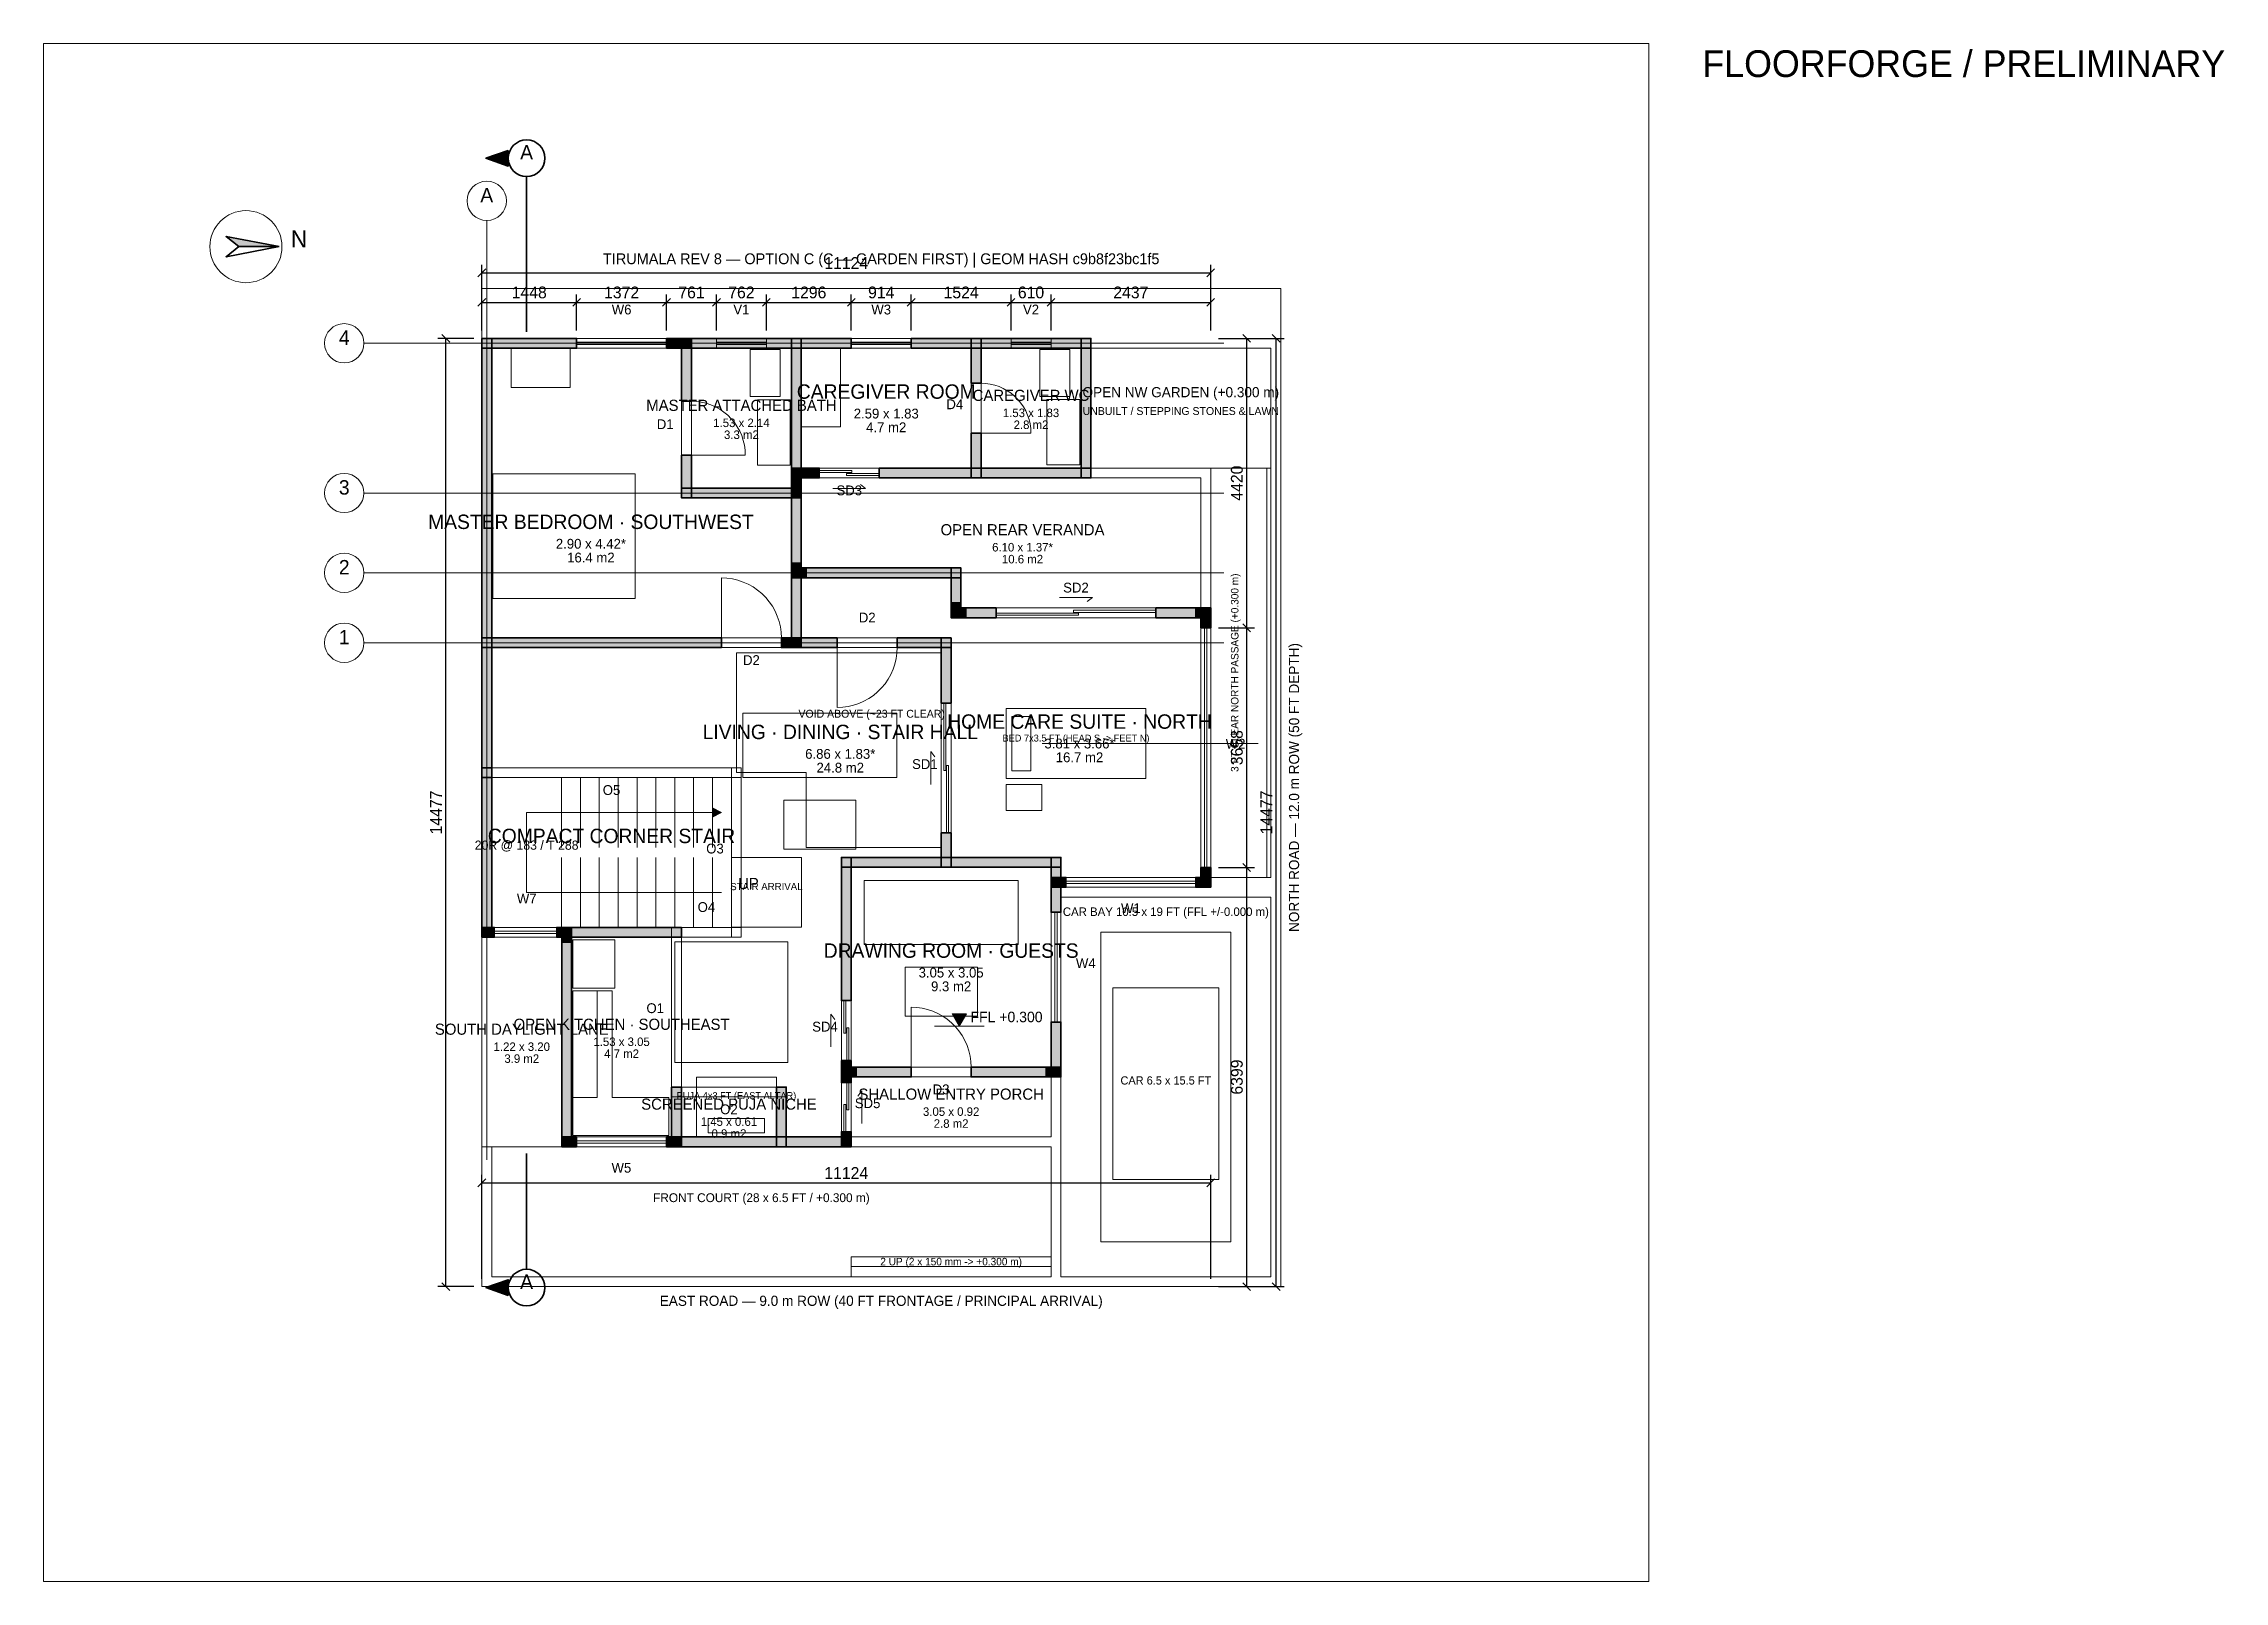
# Paper-space layout 'GROUND' of a CAD drawing. Header units: millimetres. Extents: x 20 to 346, y 30 to 260.
# The model-space entities are those that its viewports show. They can reach past a viewport. Long polylines and large blocks are cut down to what shows.
import ezdxf
from ezdxf.enums import TextEntityAlignment as Align

# ---------------------------------------------------------------- set-up
doc = ezdxf.new("R2010")
doc.units = ezdxf.units.MM
for name, color, linetype, lineweight in [('A-ANNO', 7, 'Continuous', 18), ('A-DIMS', 7, 'Continuous', 13), ('A-DOOR', 3, 'Continuous', 18), ('A-FLOR', 8, 'Continuous', 13), ('A-FURN', 8, 'Continuous', 13), ('A-GRID', 8, 'Continuous', 13), ('A-LAND', 3, 'Continuous', 13), ('A-LEVL', 7, 'Continuous', 13), ('A-SECT', 1, 'Continuous', 35), ('A-SITE', 8, 'Continuous', 18), ('A-STAIR', 7, 'Continuous', 18), ('A-TAGS', 1, 'Continuous', 13), ('A-WALL', 7, 'Continuous', 35), ('A-WIND', 4, 'Continuous', 18)]:
    doc.layers.add(name, color=color, linetype=linetype, lineweight=lineweight)
doc.dimstyles.new('FF-ARCH', dxfattribs={"dimtxt": 180, "dimasz": 90, "dimexe": 120, "dimexo": 120, "dimgap": 60, "dimtad": 1, "dimdec": 0, "dimtsz": 60, "dimcen": 2.5, "dimazin": 3, "dimtfac": 1, "dimtmove": 0, "dimatfit": 3})

msp = doc.modelspace()

# ---------------------------------------------------------------- hatches: boundary and pattern name
at = {"layer": 'A-LEVL'}
msp.add_hatch(color=7, dxfattribs=at).paths.add_polyline_path([(7178, 4167), (7398, 4167), (7288, 3977)])
at = {"layer": 'A-SECT'}
for points in [[(404, 17347), (64, 17227), (404, 17107)], [(404, -135), (64, -15), (404, 105)]]:
    msp.add_hatch(color=7, dxfattribs=at).paths.add_polyline_path(points)
at = {"layer": 'A-STAIR'}
msp.add_hatch(color=7, dxfattribs=at).paths.add_polyline_path([(3519, 7167.5), (3519, 7307.5), (3659, 7237.5)])
at = {"layer": 'A-WALL'}
for points in [[(-3093, 15877), (-3901.5, 16031), (-3709, 15877)], [(1, 14402), (1, 14477), (151, 14477), (151, 9830), (151, 9755), (1, 9755), (1, 14402)], [(76, 14327), (1, 14327), (1, 14477), (1448, 14477), (1448, 14327), (76, 14327)], [(3199, 14477), (3199, 14327), (2820, 14327), (2820, 14477), (3124, 14477), (3199, 14477)], [(3049, 14477), (3199, 14477), (3199, 13518), (3049, 13518), (3049, 14402), (3049, 14477)], [(4801, 14477), (4876, 14477), (4876, 14327), (3124, 14327), (3049, 14327), (3049, 14477), (4801, 14477)], [(4726, 14402), (4726, 14477), (4876, 14477), (4876, 12421), (4876, 12346), (4726, 12346), (4726, 14402)], [(4801, 14327), (4726, 14327), (4726, 14477), (5639, 14477), (5639, 14327), (4801, 14327)], [(7619, 14477), (7619, 14327), (6553, 14327), (6553, 14477), (7544, 14477), (7619, 14477)], [(7469, 14477), (7619, 14477), (7619, 13792), (7469, 13792), (7469, 14402), (7469, 14477)], [(9220, 14477), (9295, 14477), (9295, 14327), (7544, 14327), (7469, 14327), (7469, 14477), (9220, 14477)], [(9145, 14402), (9145, 14477), (9295, 14477), (9295, 12421), (9295, 12346), (9145, 12346), (9145, 14402)], [(7619, 12421), (7619, 12346), (7469, 12346), (7469, 13030), (7619, 13030), (7619, 12421)], [(3199, 12116), (3199, 12041), (3049, 12041), (3049, 12695), (3199, 12695), (3199, 12116)], [(4726, 12421), (4726, 12496), (4876, 12496), (4876, 12346), (4876, 12271), (4726, 12271), (4726, 12421)], [(4876, 12496), (4951, 12496), (4951, 12346), (4801, 12346), (4726, 12346), (4726, 12496), (4876, 12496)], [(4726, 12346), (4726, 12421), (4876, 12421), (4876, 12116), (4876, 12041), (4726, 12041), (4726, 12346)], [(4876, 12346), (4801, 12346), (4801, 12496), (5151, 12496), (5151, 12346), (4876, 12346)], [(7619, 12496), (7619, 12346), (6065, 12346), (6065, 12496), (7544, 12496), (7619, 12496)], [(9220, 12496), (9295, 12496), (9295, 12346), (7544, 12346), (7469, 12346), (7469, 12496), (9220, 12496)], [(4801, 12191), (4876, 12191), (4876, 12041), (3124, 12041), (3049, 12041), (3049, 12191), (4801, 12191)], [(4726, 12116), (4726, 12191), (4876, 12191), (4876, 10972), (4876, 10897), (4726, 10897), (4726, 12116)], [(4726, 10972), (4726, 11047), (4876, 11047), (4876, 10897), (4876, 10822), (4726, 10822), (4726, 10972)], [(4726, 10897), (4726, 10972), (4876, 10972), (4876, 9830), (4876, 9755), (4726, 9755), (4726, 10897)], [(4876, 10972), (4951, 10972), (4951, 10822), (4801, 10822), (4726, 10822), (4726, 10972), (4876, 10972)], [(7237, 10972), (7312, 10972), (7312, 10822), (4876, 10822), (4801, 10822), (4801, 10972), (7237, 10972)], [(7162, 10897), (7162, 10972), (7312, 10972), (7312, 10362), (7312, 10287), (7162, 10287), (7162, 10897)], [(7162, 10362), (7162, 10437), (7312, 10437), (7312, 10287), (7312, 10212), (7162, 10212), (7162, 10362)], [(7312, 10362), (7387, 10362), (7387, 10212), (7237, 10212), (7162, 10212), (7162, 10362), (7312, 10362)], [(7312, 10212), (7237, 10212), (7237, 10362), (7849, 10362), (7849, 10212), (7312, 10212)], [(11049, 10362), (11049, 10212), (10287, 10212), (10287, 10362), (10974, 10362), (11049, 10362)], [(11049, 10362), (11124, 10362), (11124, 10212), (10974, 10212), (10899, 10212), (10899, 10362), (11049, 10362)], [(10974, 10362), (11124, 10362), (11124, 10057), (10974, 10057), (10974, 10287), (10974, 10362)], [(1, 9830), (1, 9905), (151, 9905), (151, 7846), (151, 7771), (1, 7771), (1, 9830)], [(76, 9755), (1, 9755), (1, 9905), (3658, 9905), (3658, 9755), (76, 9755)], [(4876, 9905), (4876, 9755), (4572, 9755), (4572, 9905), (4801, 9905), (4876, 9905)], [(4801, 9755), (4726, 9755), (4726, 9905), (5425, 9905), (5425, 9755), (4801, 9755)], [(7162, 9905), (7162, 9755), (6339, 9755), (6339, 9905), (7087, 9905), (7162, 9905)], [(7012, 9905), (7162, 9905), (7162, 8908), (7012, 8908), (7012, 9830), (7012, 9905)], [(1, 7846), (1, 7921), (151, 7921), (151, 5410), (151, 5335), (1, 5335), (1, 7846)], [(7162, 6477), (7162, 6402), (7012, 6402), (7012, 6927), (7162, 6927), (7162, 6477)], [(5488, 6552), (5638, 6552), (5638, 4366), (5488, 4366), (5488, 6477), (5488, 6552)], [(7087, 6552), (7162, 6552), (7162, 6402), (5563, 6402), (5488, 6402), (5488, 6552), (7087, 6552)], [(8763, 6552), (8838, 6552), (8838, 6402), (7087, 6402), (7012, 6402), (7012, 6552), (8763, 6552)], [(8688, 6477), (8688, 6552), (8838, 6552), (8838, 6172), (8838, 6097), (8688, 6097), (8688, 6477)], [(11124, 6172), (11124, 6097), (10974, 6097), (10974, 6399), (11124, 6399), (11124, 6172)], [(8688, 6247), (8838, 6247), (8838, 5715), (8688, 5715), (8688, 6172), (8688, 6247)], [(8763, 6097), (8688, 6097), (8688, 6247), (8915, 6247), (8915, 6097), (8763, 6097)], [(11124, 6247), (11124, 6097), (10896, 6097), (10896, 6247), (11049, 6247), (11124, 6247)], [(76, 5335), (1, 5335), (1, 5485), (191, 5485), (191, 5335), (76, 5335)], [(1295, 5485), (1370, 5485), (1370, 5335), (1220, 5335), (1145, 5335), (1145, 5485), (1295, 5485)], [(1295, 5485), (1295, 5335), (1181, 5335), (1181, 5485), (1220, 5485), (1295, 5485)], [(1220, 5410), (1220, 5485), (1370, 5485), (1370, 5335), (1370, 5260), (1220, 5260), (1220, 5410)], [(2972, 5485), (3047, 5485), (3047, 5335), (1295, 5335), (1220, 5335), (1220, 5485), (2972, 5485)], [(1220, 5335), (1220, 5410), (1370, 5410), (1370, 2210), (1370, 2135), (1220, 2135), (1220, 5335)], [(8838, 3277), (8838, 3202), (8688, 3202), (8688, 4039), (8838, 4039), (8838, 3277)], [(5638, 3277), (5638, 3202), (5488, 3202), (5488, 3452), (5638, 3452), (5638, 3277)], [(5488, 3277), (5488, 3352), (5638, 3352), (5638, 3202), (5638, 3127), (5488, 3127), (5488, 3277)], [(5638, 3352), (5713, 3352), (5713, 3202), (5563, 3202), (5488, 3202), (5488, 3352), (5638, 3352)], [(5638, 3202), (5563, 3202), (5563, 3352), (6553, 3352), (6553, 3202), (5638, 3202)], [(8763, 3352), (8763, 3202), (7467, 3202), (7467, 3352), (8688, 3352), (8763, 3352)], [(8763, 3352), (8838, 3352), (8838, 3202), (8688, 3202), (8613, 3202), (8613, 3352), (8763, 3352)], [(2897, 2972), (2897, 3047), (3047, 3047), (3047, 2210), (3047, 2135), (2897, 2135), (2897, 2972)], [(4497, 2972), (4497, 3047), (4647, 3047), (4647, 2210), (4647, 2135), (4497, 2135), (4497, 2972)], [(5488, 3277), (5638, 3277), (5638, 3115), (5488, 3115), (5488, 3202), (5488, 3277)], [(5638, 2285), (5638, 2210), (5488, 2210), (5488, 2365), (5638, 2365), (5638, 2285)], [(5488, 2285), (5488, 2360), (5638, 2360), (5638, 2210), (5638, 2135), (5488, 2135), (5488, 2285)], [(1295, 2135), (1220, 2135), (1220, 2285), (1445, 2285), (1445, 2135), (1295, 2135)], [(3047, 2285), (3047, 2135), (2817, 2135), (2817, 2285), (2972, 2285), (3047, 2285)], [(4572, 2285), (4647, 2285), (4647, 2135), (2972, 2135), (2897, 2135), (2897, 2285), (4572, 2285)], [(5563, 2285), (5638, 2285), (5638, 2135), (4572, 2135), (4497, 2135), (4497, 2285), (5563, 2285)]]:
    msp.add_hatch(color=7, dxfattribs=at).paths.add_polyline_path(points)

# ---------------------------------------------------------------- linework, layer by layer
at = {"layer": 'A-ANNO'}
msp.add_line((8551, 8290.5), (11850, 8290.5), dxfattribs=at)
msp.add_circle((-3599, 15877), 550, dxfattribs=at)
at = {"layer": 'A-DOOR'}
for p, q in [((7619, 13030), (8381, 13030)), ((3199, 12695), (4022, 12695)), ((5358, 12186), (5858, 12186)), ((5858, 12186), (5778, 12246)), ((3658, 9905), (3658, 10819)), ((8818, 10522), (9318, 10522)), ((9318, 10522), (9238, 10462)), ((5425, 9755), (5425, 8841)), ((6852, 7667.5), (6852, 8167.5)), ((6852, 8167.5), (6912, 8087.5)), ((1, 7921), (3959, 7921)), ((1, 7771), (3959, 7771)), ((3809, 5335), (3809, 7921)), ((3959, 5335), (3959, 7921)), ((2897, 2897), (2897, 5485)), ((2897, 5485), (3959, 5485)), ((2897, 5335), (3959, 5335)), ((3047, 2897), (3047, 5485)), ((5328, 3659), (5328, 4159)), ((5328, 4159), (5388, 4079)), ((6553, 3352), (6553, 4266)), ((2897, 3047), (4647, 3047)), ((2897, 2897), (4647, 2897)), ((5798, 2990), (5738, 2910)), ((5798, 2490), (5798, 2990))]:
    msp.add_line(p, q, dxfattribs=at)
for points in [[(7619, 13792), (7689.3, 13788.7), (7759, 13779), (7827.5, 13762.9), (7894.3, 13740.5), (7958.7, 13712.1), (8020.1, 13677.9), (8078.2, 13638.1), (8132.4, 13593.1), (8182.1, 13543.4), (8227.1, 13489.2), (8266.9, 13431.1), (8301.1, 13369.7), (8329.5, 13305.3), (8351.9, 13238.5), (8368, 13170), (8377.7, 13100.3), (8381, 13030)], [(3199, 13518), (3274.9, 13514.5), (3350.2, 13504), (3424.2, 13486.6), (3496.3, 13462.4), (3565.8, 13431.7), (3632.3, 13394.7), (3695, 13351.8), (3753.5, 13303.2), (3807.2, 13249.5), (3855.8, 13191), (3898.7, 13128.3), (3935.7, 13061.8), (3966.4, 12992.3), (3990.6, 12920.2), (4008, 12846.2), (4018.5, 12770.9), (4022, 12695)], [(4572, 9905), (4568.1, 9989.3), (4556.4, 10072.9), (4537.1, 10155.1), (4510.3, 10235.2), (4476.2, 10312.4), (4435.1, 10386.2), (4387.4, 10455.8), (4333.5, 10520.8), (4273.8, 10580.5), (4208.8, 10634.4), (4139.2, 10682.1), (4065.4, 10723.2), (3988.2, 10757.3), (3908.1, 10784.1), (3825.9, 10803.4), (3742.3, 10815.1), (3658, 10819)], [(6339, 9755), (6335.1, 9670.7), (6323.4, 9587.1), (6304.1, 9504.9), (6277.3, 9424.8), (6243.2, 9347.6), (6202.1, 9273.8), (6154.4, 9204.2), (6100.5, 9139.2), (6040.8, 9079.5), (5975.8, 9025.6), (5906.2, 8977.9), (5832.4, 8936.8), (5755.2, 8902.7), (5675.1, 8875.9), (5592.9, 8856.6), (5509.3, 8844.9), (5425, 8841)], [(7467, 3352), (7463.1, 3436.3), (7451.4, 3519.9), (7432.1, 3602.1), (7405.3, 3682.2), (7371.2, 3759.4), (7330.1, 3833.2), (7282.4, 3902.8), (7228.5, 3967.8), (7168.8, 4027.5), (7103.8, 4081.4), (7034.2, 4129.1), (6960.4, 4170.2), (6883.2, 4204.3), (6803.1, 4231.1), (6720.9, 4250.4), (6637.3, 4262.1), (6553, 4266)]]:
    msp.add_lwpolyline(points, dxfattribs=at)
for points in [[(5151, 12427), (5648, 12427), (5648, 12459), (5151, 12459)], [(5568, 12383), (6065, 12383), (6065, 12415), (5568, 12415)], [(9028, 10325), (10287, 10325), (10287, 10293), (9028, 10293)], [(7849, 10281), (9108, 10281), (9108, 10249), (7849, 10249)], [(7049, 7877.5), (7049, 8908), (7081, 8908), (7081, 7877.5)], [(7093, 6927), (7093, 7957.5), (7125, 7957.5), (7125, 6927)], [(5525, 3869), (5525, 4366), (5557, 4366), (5557, 3869)], [(5569, 3452), (5569, 3949), (5601, 3949), (5601, 3452)], [(5601, 2700), (5601, 3115), (5569, 3115), (5569, 2700)], [(5557, 2365), (5557, 2780), (5525, 2780), (5525, 2365)]]:
    msp.add_lwpolyline(points, close=True, dxfattribs=at)
at = {"layer": 'A-FLOR'}
for points in [[(4497, 2135), (3047, 2135), (2972, 2135), (2897, 2135), (1370, 2135), (1295, 2135), (1220, 2135), (1, 2135), (1, 5335), (1, 5485), (1, 7771), (1, 7846), (1, 7921), (1, 9755), (1, 9830), (1, 9905), (1, 14327), (1, 14402), (1, 14477), (151, 14477), (3049, 14477), (3124, 14477), (3199, 14477), (4726, 14477), (4801, 14477), (4876, 14477), (7469, 14477), (7544, 14477), (7619, 14477), (9145, 14477), (9220, 14477), (9295, 14477), (9295, 14327), (9295, 12496), (9295, 12421), (9295, 12346), (10974, 12346), (10974, 10362), (11049, 10362), (11124, 10362), (11124, 10212), (11124, 6247), (11124, 6172), (11124, 6097), (10974, 6097), (8838, 6097), (8838, 3352), (8838, 3277), (8838, 3202), (8763, 3202), (8688, 3202), (8688, 2285), (5638, 2285), (5638, 2210), (5638, 2135), (5488, 2135), (4647, 2135), (4572, 2135), (4497, 2135)], [(151, 9905), (4726, 9905), (4726, 12041), (3049, 12041), (3049, 14327), (151, 14327)], [(3199, 12191), (4726, 12191), (4726, 14327), (3199, 14327)], [(4876, 12496), (7469, 12496), (7469, 14327), (4876, 14327)], [(7619, 12496), (9145, 12496), (9145, 14327), (7619, 14327)], [(4876, 10972), (7312, 10972), (7312, 10362), (10974, 10362), (10974, 12346), (4876, 12346)], [(7162, 6552), (8838, 6552), (8838, 6247), (10974, 6247), (10974, 10212), (7162, 10212), (7162, 10822), (4876, 10822), (4876, 9905), (7162, 9905)], [(4647, 2285), (5488, 2285), (5488, 6552), (7012, 6552), (7012, 9755), (151, 9755), (151, 7921), (3959, 7921), (3959, 5335), (3047, 5335), (3047, 3047), (4647, 3047)], [(4953, 6706), (7010, 6706), (7010, 9677), (3886, 9677), (3886, 7849), (4953, 7849)], [(151, 5485), (3809, 5485), (3809, 7771), (151, 7771)], [(5638, 3352), (8688, 3352), (8688, 6402), (5638, 6402)], [(1, 2135), (1220, 2135), (1220, 5335), (1, 5335)], [(1370, 2285), (2897, 2285), (2897, 5335), (1370, 5335)], [(5638, 2285), (8688, 2285), (8688, 3202), (5638, 3202)], [(3047, 2285), (4497, 2285), (4497, 2897), (3047, 2897)]]:
    msp.add_lwpolyline(points, close=True, dxfattribs=at)
at = {"layer": 'A-FURN'}
for points in [[(1349, 13727), (1349, 14327), (449, 14327), (449, 13727)], [(5476, 13127), (5476, 14327), (4876, 14327), (4876, 13127)], [(4556, 13587), (4556, 14307), (4096, 14307), (4096, 13587)], [(8975, 13587), (8975, 14307), (8515, 14307), (8515, 13587)], [(4706, 12541), (4706, 13541), (4206, 13541), (4206, 12541)], [(9125, 12546), (9125, 13546), (8625, 13546), (8625, 12546)], [(2341, 10507), (2341, 12407), (171, 12407), (171, 10507)], [(6334, 7774), (6334, 8754), (3984, 8754), (3984, 7774)], [(10135, 7757.5), (10135, 8824.5), (8001, 8824.5), (8001, 7757.5)], [(8091, 7877), (8381, 7877), (8381, 8704), (8091, 8704)], [(8549.3, 7270), (8549.3, 7666), (8001.3, 7666), (8001.3, 7270)], [(5709, 6679), (5709, 7429), (4609, 7429), (4609, 6679)], [(8188, 5222), (8188, 6202), (5838, 6202), (5838, 5222)], [(9449, 686), (11430, 686), (11430, 5410), (9449, 5410)], [(2030, 4555), (2030, 5295), (1390, 5295), (1390, 4555)], [(4672, 3423), (4672, 5263), (2948, 5263), (2948, 3423)], [(7563, 4127), (7563, 4877), (6463, 4877), (6463, 4127)], [(2857, 2885), (2857, 2305), (1390, 2305), (1390, 2885), (1390, 4515), (1990, 4515), (1990, 2885)], [(1760, 2885), (1760, 4515), (1390, 4515), (1390, 2885)], [(9629, 1636), (11250, 1636), (11250, 4560), (9629, 4560)], [(3277, 2286), (4496, 2286), (4496, 3200), (3277, 3200)], [(3457, 2346), (4316, 2346), (4316, 2566), (3457, 2566)]]:
    msp.add_lwpolyline(points, close=True, dxfattribs=at)
at = {"layer": 'A-GRID'}
for p, q in [((76, 1935), (76, 16277)), ((-1799, 14402), (11324, 14402)), ((-1799, 12116), (11324, 12116)), ((-1799, 10897), (11324, 10897)), ((-1799, 9830), (11324, 9830))]:
    msp.add_line(p, q, dxfattribs=at)
for centre in [(76, 16577), (-2099, 14402), (-2099, 12116), (-2099, 10897), (-2099, 9830)]:
    msp.add_circle(centre, 300, dxfattribs=at)
at = {"layer": 'A-LAND'}
msp.add_line((11980, 6248), (11980, 12497), dxfattribs=at)
for points in [[(9296, 12497), (12040, 12497), (12040, 14326), (9296, 14326)], [(11125, 6248), (12040, 6248), (12040, 12497), (11125, 12497)]]:
    msp.add_lwpolyline(points, close=True, dxfattribs=at)
at = {"layer": 'A-LEVL'}
msp.add_line((6908, 3977), (7668, 3977), dxfattribs=at)
msp.add_lwpolyline([(7178, 4167), (7398, 4167), (7288, 3977)], close=True, dxfattribs=at)
at = {"layer": 'A-SECT'}
for p, q in [((684, 16647), (684, 16947)), ((684, 14577), (684, 16647)), ((684, 2035), (684, 565)), ((684, 565), (684, 265))]:
    msp.add_line(p, q, dxfattribs=at)
for points in [[(404, 17347), (64, 17227), (404, 17107)], [(404, -135), (64, -15), (404, 105)]]:
    msp.add_lwpolyline(points, close=True, dxfattribs=at)
for centre in [(684, 17227), (684, -15)]:
    msp.add_circle(centre, 280, dxfattribs=at)
at = {"layer": 'A-SITE'}
for points in [[(0, 0), (12192, 0), (12192, 15240), (0, 15240)], [(8839, 152), (12040, 152), (12040, 5944), (8839, 5944)], [(152, 152), (5639, 152), (5639, 457), (8687, 457), (8687, 2134), (152, 2134)]]:
    msp.add_lwpolyline(points, close=True, dxfattribs=at)
at = {"layer": 'A-STAIR'}
for p, q in [((1218, 6704), (1218, 7771)), ((1505.9, 6704), (1505.9, 7771)), ((1793.8, 6704), (1793.8, 7771)), ((2081.7, 6704), (2081.7, 7771)), ((2369.6, 6704), (2369.6, 7771)), ((2657.4, 6704), (2657.4, 7771)), ((2945.3, 6704), (2945.3, 7771)), ((3233.2, 6704), (3233.2, 7771)), ((3521.1, 6704), (3521.1, 7771)), ((3809, 6704), (3809, 7771)), ((1218, 5485), (1218, 6552)), ((1505.9, 5485), (1505.9, 6552)), ((1793.8, 5485), (1793.8, 6552)), ((2081.7, 5485), (2081.7, 6552)), ((2369.6, 5485), (2369.6, 6552)), ((2657.4, 5485), (2657.4, 6552)), ((2945.3, 5485), (2945.3, 6552)), ((3233.2, 5485), (3233.2, 6552)), ((3521.1, 5485), (3521.1, 6552)), ((3809, 5485), (3809, 6552)), ((5639, 305), (8687, 305))]:
    msp.add_line(p, q, dxfattribs=at)
msp.add_lwpolyline([(3659, 6018.5), (684.5, 6018.5), (684.5, 7237.5), (3659, 7237.5)], dxfattribs=at)
for points in [[(3519, 7167.5), (3519, 7307.5), (3659, 7237.5)], [(3810, 5486), (4877, 5486), (4877, 6553), (3810, 6553)], [(5639, 152), (8687, 152), (8687, 457), (5639, 457)]]:
    msp.add_lwpolyline(points, close=True, dxfattribs=at)
at = {"layer": 'A-WALL'}
for points in [[(-3093, 15877), (-3901.5, 16031), (-3709, 15877)], [(-3093, 15877), (-3901.5, 15723), (-3709, 15877)], [(1, 14402), (1, 14477), (151, 14477), (151, 9830), (151, 9755), (1, 9755), (1, 14402)], [(76, 14327), (1, 14327), (1, 14477), (1448, 14477), (1448, 14327), (76, 14327)], [(3199, 14477), (3199, 14327), (2820, 14327), (2820, 14477), (3124, 14477), (3199, 14477)], [(3049, 14477), (3199, 14477), (3199, 13518), (3049, 13518), (3049, 14402), (3049, 14477)], [(4801, 14477), (4876, 14477), (4876, 14327), (3124, 14327), (3049, 14327), (3049, 14477), (4801, 14477)], [(4726, 14402), (4726, 14477), (4876, 14477), (4876, 12421), (4876, 12346), (4726, 12346), (4726, 14402)], [(4801, 14327), (4726, 14327), (4726, 14477), (5639, 14477), (5639, 14327), (4801, 14327)], [(7619, 14477), (7619, 14327), (6553, 14327), (6553, 14477), (7544, 14477), (7619, 14477)], [(7469, 14477), (7619, 14477), (7619, 13792), (7469, 13792), (7469, 14402), (7469, 14477)], [(9220, 14477), (9295, 14477), (9295, 14327), (7544, 14327), (7469, 14327), (7469, 14477), (9220, 14477)], [(9145, 14402), (9145, 14477), (9295, 14477), (9295, 12421), (9295, 12346), (9145, 12346), (9145, 14402)], [(7619, 12421), (7619, 12346), (7469, 12346), (7469, 13030), (7619, 13030), (7619, 12421)], [(3199, 12116), (3199, 12041), (3049, 12041), (3049, 12695), (3199, 12695), (3199, 12116)], [(4726, 12421), (4726, 12496), (4876, 12496), (4876, 12346), (4876, 12271), (4726, 12271), (4726, 12421)], [(4876, 12496), (4951, 12496), (4951, 12346), (4801, 12346), (4726, 12346), (4726, 12496), (4876, 12496)], [(4726, 12346), (4726, 12421), (4876, 12421), (4876, 12116), (4876, 12041), (4726, 12041), (4726, 12346)], [(4876, 12346), (4801, 12346), (4801, 12496), (5151, 12496), (5151, 12346), (4876, 12346)], [(7619, 12496), (7619, 12346), (6065, 12346), (6065, 12496), (7544, 12496), (7619, 12496)], [(9220, 12496), (9295, 12496), (9295, 12346), (7544, 12346), (7469, 12346), (7469, 12496), (9220, 12496)], [(4801, 12191), (4876, 12191), (4876, 12041), (3124, 12041), (3049, 12041), (3049, 12191), (4801, 12191)], [(4726, 12116), (4726, 12191), (4876, 12191), (4876, 10972), (4876, 10897), (4726, 10897), (4726, 12116)], [(4726, 10972), (4726, 11047), (4876, 11047), (4876, 10897), (4876, 10822), (4726, 10822), (4726, 10972)], [(4726, 10897), (4726, 10972), (4876, 10972), (4876, 9830), (4876, 9755), (4726, 9755), (4726, 10897)], [(4876, 10972), (4951, 10972), (4951, 10822), (4801, 10822), (4726, 10822), (4726, 10972), (4876, 10972)], [(7237, 10972), (7312, 10972), (7312, 10822), (4876, 10822), (4801, 10822), (4801, 10972), (7237, 10972)], [(7162, 10897), (7162, 10972), (7312, 10972), (7312, 10362), (7312, 10287), (7162, 10287), (7162, 10897)], [(7162, 10362), (7162, 10437), (7312, 10437), (7312, 10287), (7312, 10212), (7162, 10212), (7162, 10362)], [(7312, 10362), (7387, 10362), (7387, 10212), (7237, 10212), (7162, 10212), (7162, 10362), (7312, 10362)], [(7312, 10212), (7237, 10212), (7237, 10362), (7849, 10362), (7849, 10212), (7312, 10212)], [(11049, 10362), (11049, 10212), (10287, 10212), (10287, 10362), (10974, 10362), (11049, 10362)], [(11049, 10362), (11124, 10362), (11124, 10212), (10974, 10212), (10899, 10212), (10899, 10362), (11049, 10362)], [(10974, 10362), (11124, 10362), (11124, 10057), (10974, 10057), (10974, 10287), (10974, 10362)], [(1, 9830), (1, 9905), (151, 9905), (151, 7846), (151, 7771), (1, 7771), (1, 9830)], [(76, 9755), (1, 9755), (1, 9905), (3658, 9905), (3658, 9755), (76, 9755)], [(4876, 9905), (4876, 9755), (4572, 9755), (4572, 9905), (4801, 9905), (4876, 9905)], [(4801, 9755), (4726, 9755), (4726, 9905), (5425, 9905), (5425, 9755), (4801, 9755)], [(7162, 9905), (7162, 9755), (6339, 9755), (6339, 9905), (7087, 9905), (7162, 9905)], [(7012, 9905), (7162, 9905), (7162, 8908), (7012, 8908), (7012, 9830), (7012, 9905)], [(1, 7846), (1, 7921), (151, 7921), (151, 5410), (151, 5335), (1, 5335), (1, 7846)], [(7162, 6477), (7162, 6402), (7012, 6402), (7012, 6927), (7162, 6927), (7162, 6477)], [(5488, 6552), (5638, 6552), (5638, 4366), (5488, 4366), (5488, 6477), (5488, 6552)], [(7087, 6552), (7162, 6552), (7162, 6402), (5563, 6402), (5488, 6402), (5488, 6552), (7087, 6552)], [(8763, 6552), (8838, 6552), (8838, 6402), (7087, 6402), (7012, 6402), (7012, 6552), (8763, 6552)], [(8688, 6477), (8688, 6552), (8838, 6552), (8838, 6172), (8838, 6097), (8688, 6097), (8688, 6477)], [(11124, 6172), (11124, 6097), (10974, 6097), (10974, 6399), (11124, 6399), (11124, 6172)], [(8688, 6247), (8838, 6247), (8838, 5715), (8688, 5715), (8688, 6172), (8688, 6247)], [(8763, 6097), (8688, 6097), (8688, 6247), (8915, 6247), (8915, 6097), (8763, 6097)], [(11124, 6247), (11124, 6097), (10896, 6097), (10896, 6247), (11049, 6247), (11124, 6247)], [(76, 5335), (1, 5335), (1, 5485), (191, 5485), (191, 5335), (76, 5335)], [(1295, 5485), (1370, 5485), (1370, 5335), (1220, 5335), (1145, 5335), (1145, 5485), (1295, 5485)], [(1295, 5485), (1295, 5335), (1181, 5335), (1181, 5485), (1220, 5485), (1295, 5485)], [(1220, 5410), (1220, 5485), (1370, 5485), (1370, 5335), (1370, 5260), (1220, 5260), (1220, 5410)], [(2972, 5485), (3047, 5485), (3047, 5335), (1295, 5335), (1220, 5335), (1220, 5485), (2972, 5485)], [(1220, 5335), (1220, 5410), (1370, 5410), (1370, 2210), (1370, 2135), (1220, 2135), (1220, 5335)], [(8838, 3277), (8838, 3202), (8688, 3202), (8688, 4039), (8838, 4039), (8838, 3277)], [(5638, 3277), (5638, 3202), (5488, 3202), (5488, 3452), (5638, 3452), (5638, 3277)], [(5488, 3277), (5488, 3352), (5638, 3352), (5638, 3202), (5638, 3127), (5488, 3127), (5488, 3277)], [(5638, 3352), (5713, 3352), (5713, 3202), (5563, 3202), (5488, 3202), (5488, 3352), (5638, 3352)], [(5638, 3202), (5563, 3202), (5563, 3352), (6553, 3352), (6553, 3202), (5638, 3202)], [(8763, 3352), (8763, 3202), (7467, 3202), (7467, 3352), (8688, 3352), (8763, 3352)], [(8763, 3352), (8838, 3352), (8838, 3202), (8688, 3202), (8613, 3202), (8613, 3352), (8763, 3352)], [(2897, 2972), (2897, 3047), (3047, 3047), (3047, 2210), (3047, 2135), (2897, 2135), (2897, 2972)], [(4497, 2972), (4497, 3047), (4647, 3047), (4647, 2210), (4647, 2135), (4497, 2135), (4497, 2972)], [(5488, 3277), (5638, 3277), (5638, 3115), (5488, 3115), (5488, 3202), (5488, 3277)], [(5638, 2285), (5638, 2210), (5488, 2210), (5488, 2365), (5638, 2365), (5638, 2285)], [(5488, 2285), (5488, 2360), (5638, 2360), (5638, 2210), (5638, 2135), (5488, 2135), (5488, 2285)], [(1295, 2135), (1220, 2135), (1220, 2285), (1445, 2285), (1445, 2135), (1295, 2135)], [(3047, 2285), (3047, 2135), (2817, 2135), (2817, 2285), (2972, 2285), (3047, 2285)], [(4572, 2285), (4647, 2285), (4647, 2135), (2972, 2135), (2897, 2135), (2897, 2285), (4572, 2285)], [(5563, 2285), (5638, 2285), (5638, 2135), (4572, 2135), (4497, 2135), (4497, 2285), (5563, 2285)]]:
    msp.add_lwpolyline(points, close=True, dxfattribs=at)
at = {"layer": 'A-WIND'}
for p, q in [((1448, 14477), (2820, 14477)), ((1448, 14477), (1448, 14327)), ((1448, 14420), (2820, 14420)), ((1448, 14384), (2820, 14384)), ((1448, 14327), (2820, 14327)), ((2820, 14477), (2820, 14327)), ((3581, 14477), (4343, 14477)), ((3581, 14477), (3581, 14327)), ((3581, 14420), (4343, 14420)), ((3581, 14384), (4343, 14384)), ((3581, 14327), (4343, 14327)), ((4343, 14477), (4343, 14327)), ((5639, 14477), (6553, 14477)), ((5639, 14477), (5639, 14327)), ((5639, 14420), (6553, 14420)), ((5639, 14384), (6553, 14384)), ((5639, 14327), (6553, 14327)), ((6553, 14477), (6553, 14327)), ((8077, 14477), (8687, 14477)), ((8077, 14477), (8077, 14327)), ((8077, 14420), (8687, 14420)), ((8077, 14384), (8687, 14384)), ((8077, 14327), (8687, 14327)), ((8687, 14477), (8687, 14327)), ((10974, 6399), (10974, 10057)), ((11124, 10057), (10974, 10057)), ((11031, 6399), (11031, 10057)), ((11067, 6399), (11067, 10057)), ((11124, 6399), (11124, 10057)), ((11124, 6399), (10974, 6399)), ((8915, 6247), (10896, 6247)), ((8915, 6097), (8915, 6247)), ((8915, 6190), (10896, 6190)), ((8915, 6154), (10896, 6154)), ((8915, 6097), (10896, 6097)), ((10896, 6097), (10896, 6247)), ((8688, 4039), (8688, 5715)), ((8838, 5715), (8688, 5715)), ((8745, 4039), (8745, 5715)), ((8781, 4039), (8781, 5715)), ((8838, 4039), (8838, 5715)), ((191, 5485), (1181, 5485)), ((191, 5485), (191, 5335)), ((191, 5428), (1181, 5428)), ((191, 5392), (1181, 5392)), ((191, 5335), (1181, 5335)), ((1181, 5485), (1181, 5335)), ((8838, 4039), (8688, 4039)), ((1445, 2285), (2817, 2285)), ((1445, 2135), (1445, 2285)), ((1445, 2228), (2817, 2228)), ((1445, 2192), (2817, 2192)), ((1445, 2135), (2817, 2135)), ((2817, 2135), (2817, 2285))]:
    msp.add_line(p, q, dxfattribs=at)

# ---------------------------------------------------------------- texts
at = {"layer": 'A-ANNO'}
for s, height, p in [('N', 260, (-2789, 15787)), ('TIRUMALA REV 8 — OPTION C (C — GARDEN FIRST) | GEOM HASH c9b8f23bc1f5', 165, (6096, 15560)), ('CAREGIVER ROOM', 220, (6172.5, 13488.5)), ('CAREGIVER WC', 170, (8382, 13471)), ('MASTER ATTACHED BATH', 170, (3962.5, 13318.5)), ('2.59 x 1.83', 150, (6172.5, 13209)), ('1.53 x 1.83', 130, (8382, 13236)), ('1.53 x 2.14', 130, (3962.5, 13083.5)), ('3.3 m2', 130, (3962.5, 12901.5)), ('4.7 m2', 150, (6172.5, 12999)), ('2.8 m2', 130, (8382, 13054)), ('MASTER BEDROOM · SOUTHWEST', 220, (1665.6, 11500.5)), ('2.90 x 4.42*', 150, (1665.6, 11221)), ('OPEN REAR VERANDA', 170, (8252.5, 11419.5)), ('6.10 x 1.37*', 130, (8252.5, 11184.5)), ('16.4 m2', 150, (1665.6, 11011)), ('10.6 m2', 130, (8252.5, 11002.5)), ('VOID ABOVE (~23 FT CLEAR)', 120, (5950, 8650)), ('HOME CARE SUITE · NORTH', 220, (9122, 8450.7)), ('LIVING · DINING · STAIR HALL', 220, (5470.9, 8292.8)), ('BED 7x3.5 FT (HEAD S -> FEET N)', 105, (9068, 8290.5)), ('3.81 x 3.66*', 150, (9122, 8171.2)), ('6.86 x 1.83*', 150, (5470.9, 8013.3)), ('24.8 m2', 150, (5470.9, 7803.3)), ('16.7 m2', 150, (9122, 7961.2)), ('COMPACT CORNER STAIR', 220, (1980, 6705)), ('DRAWING ROOM · GUESTS', 220, (7163, 4954)), ('3.05 x 3.05', 150, (7163, 4674.5)), ('9.3 m2', 150, (7163, 4464.5)), ('SOUTH DAYLIGHT LANE', 170, (610.5, 3794.5)), ('OPEN KITCHEN · SOUTHEAST', 170, (2133.5, 3869.5)), ('1.22 x 3.20', 130, (610.5, 3559.5)), ('1.53 x 3.05', 130, (2133.5, 3634.5)), ('3.9 m2', 130, (610.5, 3377.5)), ('4.7 m2', 130, (2133.5, 3452.5)), ('SHALLOW ENTRY PORCH', 170, (7163, 2803)), ('SCREENED PUJA NICHE', 170, (3772, 2650.5)), ('PUJA 4x3 FT (EAST ALTAR)', 105, (3886.5, 2833)), ('3.05 x 0.92', 130, (7163, 2568)), ('1.45 x 0.61', 130, (3772, 2415.5)), ('0.9 m2', 130, (3772, 2233.5)), ('2.8 m2', 130, (7163, 2386))]:
    msp.add_text(s, height=height, dxfattribs=at).set_placement(p, align=Align.BOTTOM_CENTER)
at = {"layer": 'A-FURN'}
msp.add_text('CAR 6.5 x 15.5 FT', height=125, dxfattribs=at).set_placement((10439.5, 3048), align=Align.BOTTOM_CENTER)
at = {"layer": 'A-GRID'}
for s, p in [('A', (76, 16487)), ('4', (-2099, 14312)), ('3', (-2099, 12026)), ('2', (-2099, 10807)), ('1', (-2099, 9740))]:
    msp.add_text(s, height=220, dxfattribs=at).set_placement(p, align=Align.BOTTOM_CENTER)
at = {"layer": 'A-LAND'}
for s, height, p in [('OPEN NW GARDEN (+0.300 m)', 155, (10668, 13531.5)), ('UNBUILT / STEPPING STONES & LAWN', 120, (10668, 13271.5))]:
    msp.add_text(s, height=height, dxfattribs=at).set_placement(p, align=Align.BOTTOM_CENTER)
msp.add_text('3 FT CLEAR NORTH PASSAGE (+0.300 m)', height=115, rotation=90, dxfattribs=at).set_placement((11582.5, 9372.5), align=Align.BOTTOM_CENTER)
at = {"layer": 'A-LEVL'}
msp.add_text('FFL +0.300', height=160, dxfattribs=at).set_placement((7458, 4037))
at = {"layer": 'A-SECT'}
for p in [(684, 17142), (684, -100)]:
    msp.add_text('A', height=220, dxfattribs=at).set_placement(p, align=Align.BOTTOM_CENTER)
at = {"layer": 'A-SITE'}
msp.add_text('NORTH ROAD — 12.0 m ROW (50 FT DEPTH)', height=155, rotation=90, dxfattribs=at).set_placement((12520, 7620), align=Align.BOTTOM_CENTER)
for s, height, p in [('CAR BAY 10.5 x 19 FT (FFL +/-0.000 m)', 130, (10440, 5620)), ('FRONT COURT (28 x 6.5 FT / +0.300 m)', 135, (4267, 1250)), ('EAST ROAD — 9.0 m ROW (40 FT FRONTAGE / PRINCIPAL ARRIVAL)', 155, (6096, -340))]:
    msp.add_text(s, height=height, dxfattribs=at).set_placement(p, align=Align.BOTTOM_CENTER)
at = {"layer": 'A-STAIR'}
for s, height, p in [('20R @ 183 / T 288', 140, (684.5, 6628)), ('STAIR ARRIVAL', 110, (4343, 6020)), ('UP', 170, (4069, 6018.5)), ('2 UP (2 x 150 mm -> +0.300 m)', 115, (7163, 290))]:
    msp.add_text(s, height=height, dxfattribs=at).set_placement(p, align=Align.BOTTOM_CENTER)
at = {"layer": 'A-TAGS'}
for s, p in [('W6', (2134, 14797)), ('V1', (3962, 14797)), ('W3', (6096, 14797)), ('V2', (8382, 14797)), ('D4', (7219, 13351)), ('D1', (2799, 13046.5)), ('SD3', (5608, 12036)), ('SD2', (9068, 10552)), ('D2', (5882, 10095)), ('D2', (4115, 9445)), ('W2', (11504, 8168)), ('SD1', (6762, 7857.5)), ('O5', (1980, 7461)), ('O3', (3559, 6568)), ('W7', (686, 5805)), ('O4', (3428, 5675)), ('W1', (9905.5, 5657)), ('W4', (9218, 4817)), ('O1', (2647, 4131)), ('SD4', (5238, 3849)), ('D3', (7010, 2892)), ('O2', (3772, 2587)), ('SD5', (5888, 2680)), ('W5', (2131, 1695))]:
    msp.add_text(s, height=150, dxfattribs=at).set_placement(p, align=Align.BOTTOM_CENTER)

# ---------------------------------------------------------------- dimensions: what is measured, and where the dimension line sits
at = {"layer": 'A-DIMS'}
for base, p1, p2 in [((0, 15477), (0, 14477), (11124, 14477)), ((0, 15027), (0, 14477), (1448, 14477)), ((1448, 15027), (1448, 14477), (2820, 14477)), ((2820, 15027), (2820, 14477), (3581, 14477)), ((3581, 15027), (3581, 14477), (4343, 14477)), ((4343, 15027), (4343, 14477), (5639, 14477)), ((5639, 15027), (5639, 14477), (6553, 14477)), ((6553, 15027), (6553, 14477), (8077, 14477)), ((8077, 15027), (8077, 14477), (8687, 14477)), ((8687, 15027), (8687, 14477), (11124, 14477)), ((0, 1585), (0, 0), (11124, 0))]:
    msp.add_linear_dim(base=base, p1=p1, p2=p2, dimstyle='FF-ARCH', dxfattribs=at).render()
for base, p1, p2 in [((-549, 0), (0, 0), (0, 14477)), ((11674, 10057), (11124, 10057), (11124, 14477)), ((12124, 0), (11124, 0), (11124, 14477)), ((11674, 6399), (11124, 6399), (11124, 10057)), ((11674, 0), (11124, 0), (11124, 6399))]:
    msp.add_linear_dim(base=base, p1=p1, p2=p2, angle=90, dimstyle='FF-ARCH', dxfattribs=at).render()

psp = doc.layouts.new('GROUND')

# ---------------------------------------------------------------- texts
psp.add_text('FLOORFORGE / PRELIMINARY', height=4).set_placement((268, 255))

# ---------------------------------------------------------------- viewports
at = {"layer": 'VIEWPORTS'}
psp.add_viewport(center=(140, 145), size=(240, 230), view_center_point=(5562, 7238.5), view_height=23477, dxfattribs=at)

doc.saveas('drawing.dxf')
